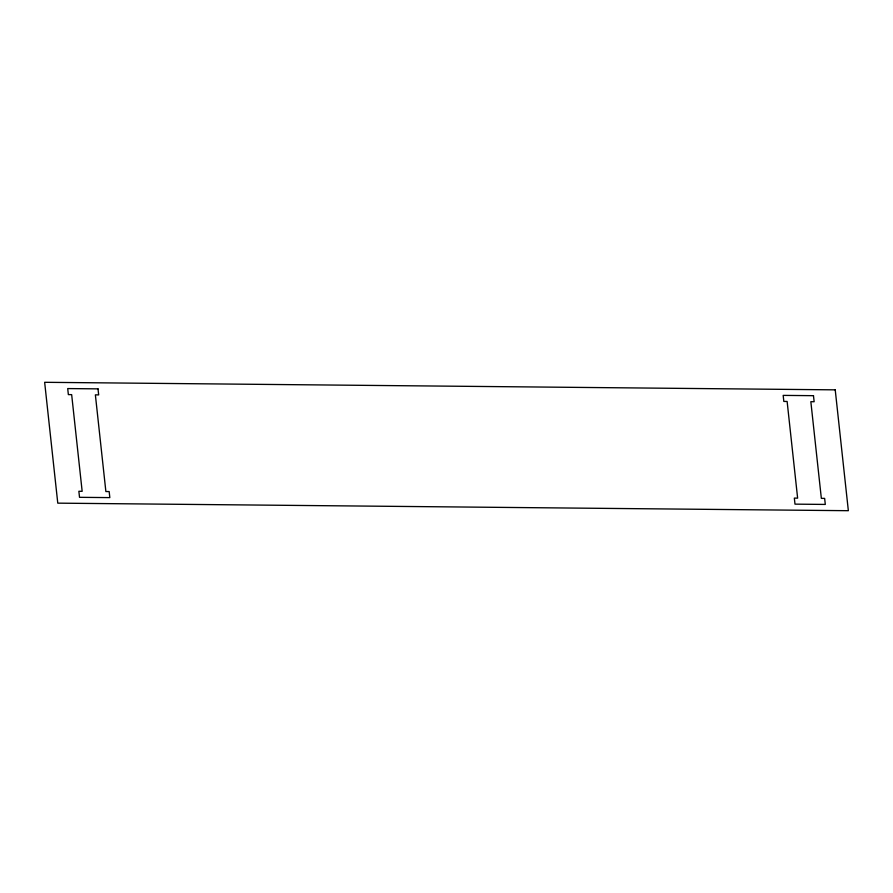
<?xml version="1.0" encoding="UTF-8"?>
<svg xmlns="http://www.w3.org/2000/svg" width="893" height="893" viewBox="0 0 893 893"><rect width="100%" height="100%" fill="white"/><g stroke="black" fill="none" stroke-linecap="round" stroke-linejoin="round"><path stroke-width="1.34" d="M835.223 389.85L44.65 382.304L57.777 503.15L848.35 510.696L835.223 389.85M98.018 388.857L67.712 388.567L68.359 394.606L71.663 394.639L82.156 491.306L78.863 491.273L79.522 497.323L109.828 497.613L109.169 491.563L105.876 491.541L95.372 394.862L98.665 394.896L98.018 388.857M813.478 395.677L783.172 395.387L783.831 401.437L787.124 401.459L797.628 498.138L794.335 498.104L794.993 504.143L825.299 504.433L824.641 498.394L821.348 498.361L810.844 401.694L814.137 401.727L813.478 395.677"/></g></svg>
